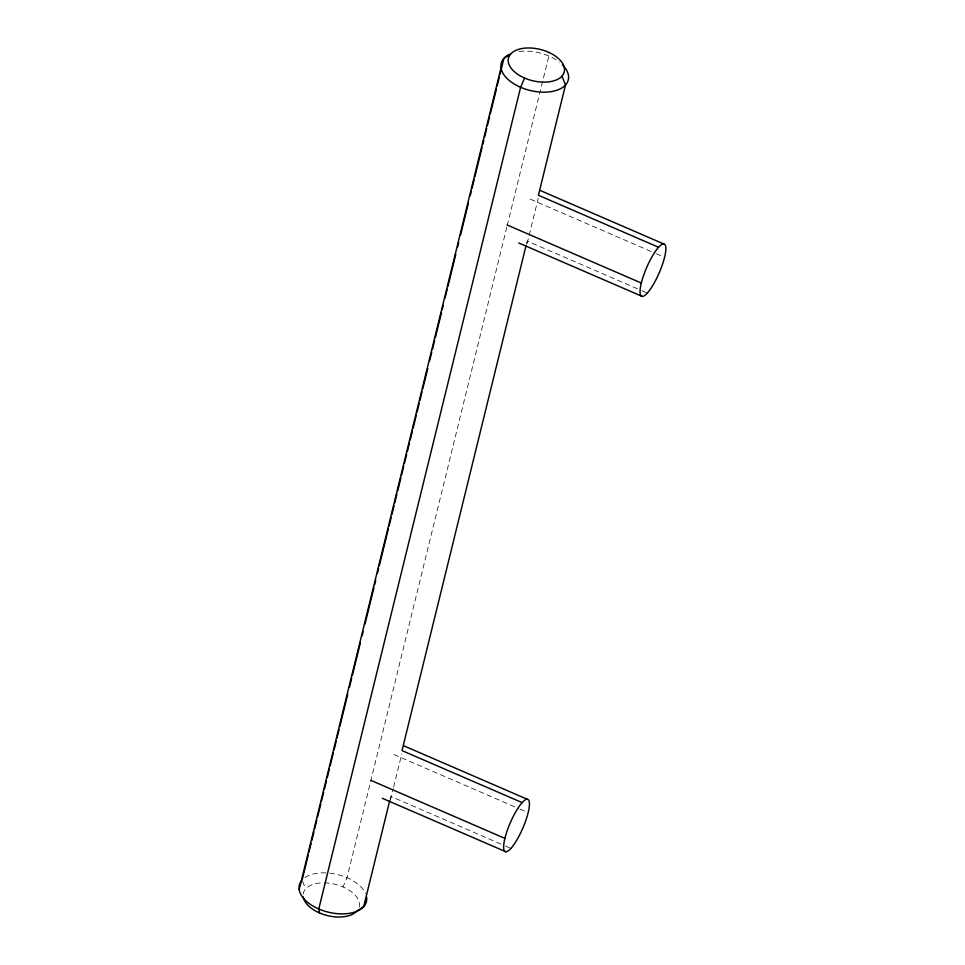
<?xml version="1.0" encoding="UTF-8"?>
<svg xmlns="http://www.w3.org/2000/svg" width="965" height="965" viewBox="0 0 965 965"><rect width="100%" height="100%" fill="white"/><g stroke="black" fill="none" stroke-linecap="round" stroke-linejoin="round"><path stroke-width="0.72" stroke-dasharray="4.83 3.62" d="M506.83 227.089L347.014 877.728L343.021 886.944M507.192 225.629L548.844 56.018L548.096 52.05M390.053 799.297L390.777 796.39L504.007 845.412M526.456 243.976L527.18 241.045L640.41 290.067M390.439 800.094L393.286 788.514M393.636 787.066L401.826 753.762M527.155 243.482L538.229 198.416M530.34 199.176L654.982 253.144M656.357 253.735L664.571 257.293M641.797 290.67L647.322 293.058M393.937 754.521L518.579 808.477M519.954 809.068L526.806 812.035M505.383 846.003L510.907 848.404M302.612 881.286L305.664 888.861M304.988 877.535A34.547 19.372 13.8 0 1 328.184 873.011M329.728 873.156A34.547 19.372 13.8 0 1 365.578 893.554M519.194 51.519A34.547 19.372 13.8 0 1 559.326 62.134M303.191 894A28.745 16.116 13.8 0 1 322.901 882.866M324.349 882.866A28.745 16.116 13.8 0 1 359.052 907.293"/><path stroke-width="1.45" d="M299.174 889.621L501.004 67.924M302.105 880.032L308.209 855.171M308.933 852.24L311.092 843.47M311.804 840.551L313.963 831.782M314.674 828.851L316.834 820.081M317.545 817.15L320.778 804.002M321.502 801.071L323.661 792.301M324.373 789.37L326.532 780.601M327.244 777.681L329.403 768.9M330.114 765.981L333.347 752.821M334.071 749.901L336.23 741.12M336.942 738.201L339.101 729.431M339.813 726.5L347.714 694.342M349.511 687.032L351.67 678.25M352.382 675.331L360.283 643.16M362.08 635.851L363.166 631.472M364.951 624.162L373.938 587.601M374.649 584.681L375.735 580.291M377.52 572.981L378.606 568.602M379.317 565.671L388.304 529.122M389.016 526.19L391.175 517.421M391.887 514.502L394.046 505.72M394.769 502.801L396.917 494.032M397.64 491.101L400.873 477.94M401.585 475.021L403.744 466.252M404.456 463.321L406.615 454.551M407.339 451.632L409.486 442.851M410.209 439.931L412.357 431.162M413.08 428.231L416.313 415.071M417.025 412.151L419.184 403.382M419.908 400.451L422.055 391.681M422.779 388.762L427.809 368.292M429.594 360.982L431.753 352.201M432.477 349.282L434.624 340.512M435.348 337.581L441.451 312.732M442.163 309.801L443.249 305.41M445.046 298.101L447.193 289.331M447.917 286.412L455.818 254.241M457.615 246.931L458.689 242.541M460.486 235.231L468.387 203.072M470.184 195.762L471.258 191.372M471.981 188.452L474.129 179.671M474.852 176.752L482.03 147.512M482.753 144.581L483.827 140.202M484.551 137.271L486.698 128.502M487.421 125.583L489.569 116.801M490.292 113.882L496.396 89.021M497.12 86.102L499.267 77.333M499.991 74.401L503.935 58.322L510.738 53.968M389.703 800.745L363.684 906.678L356.893 911.032A28.745 16.116 13.8 0 1 326.556 915.375A28.745 16.116 13.8 0 1 303.215 896.847M526.094 245.436L402.019 750.601L522.162 802.615M524.598 78.056L520.605 87.272L318.776 908.982L319.524 912.95M540.086 190.419L663.63 243.904M658.564 247.269L538.422 195.268L565.514 84.968L561.956 76.138A28.745 16.116 13.8 0 0 533.717 48.25A28.745 16.116 13.8 0 0 513.368 70.771A28.745 16.116 13.8 0 0 561.956 76.138M507.071 224.929L641.303 283.034M518.712 242.951L642.256 296.424M403.684 745.764L527.228 799.237M370.669 780.275L504.9 838.38M382.309 798.296L505.853 851.769M562.354 64.776A34.547 19.372 13.8 0 1 556.407 90.408A34.547 19.372 13.8 0 1 510.449 81.422A34.547 19.372 13.8 0 1 509.303 54.39M366.616 897.076A34.547 19.372 13.8 0 1 328.438 912.202A34.547 19.372 13.8 0 1 301.164 881.202M647.322 293.058A28.468 6.815 -66.6 0 0 665.826 247.571A28.468 6.815 -66.6 0 0 645.682 269.862A28.468 6.815 -66.6 0 0 647.322 293.058M510.907 848.404A28.468 6.815 -66.6 0 0 529.423 802.904A28.468 6.815 -66.6 0 0 509.267 825.208A28.468 6.815 -66.6 0 0 510.907 848.404"/></g></svg>
